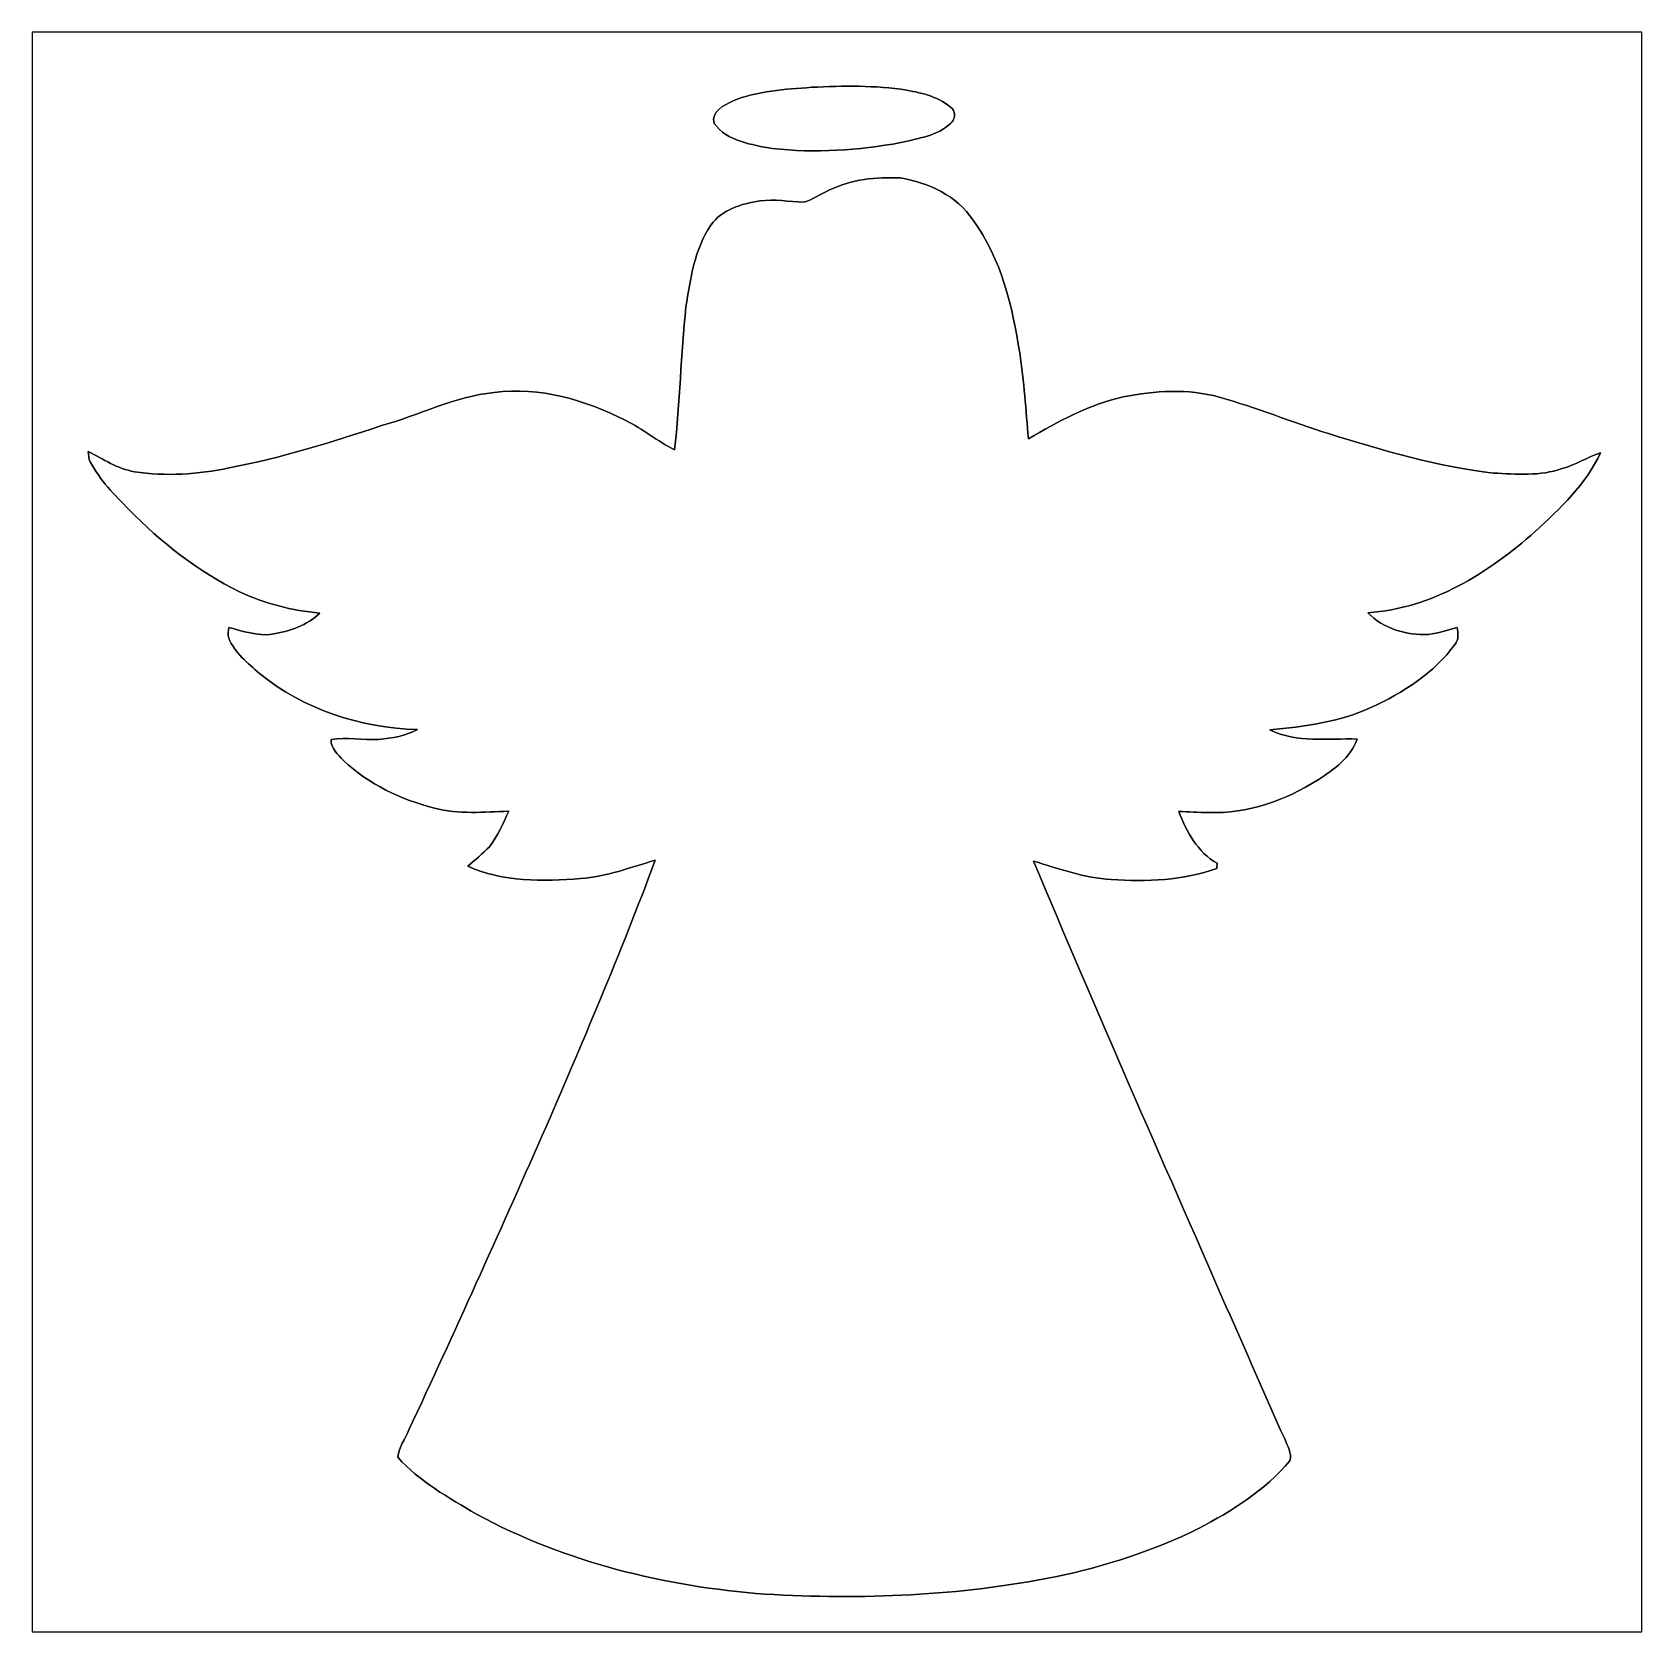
# Model space of a CAD drawing. Header units: centimetres. Extents: x -16.8 to 16.8, y -16.7 to 16.7.
import ezdxf

# ---------------------------------------------------------------- set-up
doc = ezdxf.new("R2010")
doc.units = ezdxf.units.CM
doc.header["$MEASUREMENT"] = 0
doc.layers.add('Layer 1', color=7, linetype='Continuous')

msp = doc.modelspace()

# ---------------------------------------------------------------- linework, layer by layer
at = {"layer": 'Layer 1', "color": 7}
for points, knots in [([(-16.77458, 16.66875), (-16.77458, 16.66875), (16.77458, 16.66875), (16.77458, 16.66875), (16.77458, 16.66875), (16.77458, 16.66875), (16.77458, -16.66875), (16.77458, -16.66875), (16.77458, -16.66875), (16.77458, -16.66875), (-16.77458, -16.66875), (-16.77458, -16.66875), (-16.77458, -16.66875), (-16.77458, -16.66875), (-16.77458, 16.66875), (-16.77458, 16.66875), (-16.77458, 16.66875), (-16.77458, 16.66875), (-16.77458, 16.66875), (-16.77458, 16.66875)], [0, 0, 0, 0, 0.16666667, 0.16666667, 0.16666667, 0.16666667, 0.33333333, 0.33333333, 0.33333333, 0.33333333, 0.5, 0.5, 0.5, 0.5, 0.66666667, 0.66666667, 0.66666667, 0.66666667, 1, 1, 1, 1]), ([(-0.53093, 15.51975), (-1.08761, 15.48201), (-1.657, 15.44108), (-2.18123, 15.23471), (-2.18123, 15.23471), (-2.35656, 15.14157), (-2.63137, 15.0174), (-2.56152, 14.76834), (-2.56152, 14.76834), (-2.28741, 14.39086), (-1.77588, 14.32313), (-1.34726, 14.24446), (-1.34726, 14.24446), (-0.45685, 14.14462), (0.44803, 14.20812), (1.32856, 14.36652), (1.32856, 14.36652), (1.68945, 14.45577), (2.08915, 14.50516), (2.37243, 14.77292), (2.37243, 14.77292), (2.45816, 14.84524), (2.47932, 14.98247), (2.4063, 15.07137), (2.4063, 15.07137), (2.14701, 15.31197), (1.79176, 15.39875), (1.45344, 15.46084), (1.45344, 15.46084), (0.79763, 15.56279), (0.12982, 15.55397), (-0.53093, 15.51975), (-0.53093, 15.51975), (-0.53093, 15.51975), (-0.53093, 15.51975), (-0.53093, 15.51975)], [0, 0, 0, 0, 0.1, 0.1, 0.1, 0.1, 0.2, 0.2, 0.2, 0.2, 0.3, 0.3, 0.3, 0.3, 0.4, 0.4, 0.4, 0.4, 0.5, 0.5, 0.5, 0.5, 0.6, 0.6, 0.6, 0.6, 0.7, 0.7, 0.7, 0.7, 0.8, 0.8, 0.8, 0.8, 1, 1, 1, 1]), ([(-0.15311, 13.38016), (-0.33831, 13.30678), (-0.50094, 13.17942), (-0.69321, 13.12545), (-0.69321, 13.12545), (-0.99942, 13.13215), (-1.30387, 13.19918), (-1.61078, 13.1512), (-1.61078, 13.1512), (-1.98402, 13.09264), (-2.40101, 12.97587), (-2.62749, 12.64744), (-2.62749, 12.64744), (-2.97251, 12.14755), (-3.05506, 11.52842), (-3.14748, 10.94281), (-3.14748, 10.94281), (-3.25967, 9.95221), (-3.26954, 8.95279), (-3.3849, 7.96219), (-3.3849, 7.96219), (-3.73627, 8.14634), (-4.04848, 8.39823), (-4.40373, 8.57673), (-4.40373, 8.57673), (-5.24334, 9.00183), (-6.19407, 9.28687), (-7.14269, 9.15776), (-7.14269, 9.15776), (-7.96643, 9.08191), (-8.70656, 8.68362), (-9.49537, 8.46949), (-9.49537, 8.46949), (-10.53465, 8.11565), (-11.58981, 7.80062), (-12.66754, 7.58684), (-12.66754, 7.58684), (-13.31595, 7.45737), (-13.98834, 7.40481), (-14.64381, 7.50888), (-14.64381, 7.50888), (-14.99588, 7.57061), (-15.29574, 7.77028), (-15.60795, 7.92974), (-15.60795, 7.92974), (-15.59842, 7.85671), (-15.59736, 7.78016), (-15.56597, 7.71207), (-15.56597, 7.71207), (-15.35994, 7.33637), (-15.0622, 7.02345), (-14.76163, 6.72253), (-14.76163, 6.72253), (-14.08924, 6.03426), (-13.31807, 5.43101), (-12.452, 5.00662), (-12.452, 5.00662), (-11.92742, 4.75791), (-11.35698, 4.61469), (-10.77913, 4.56389), (-10.77913, 4.56389), (-11.04265, 4.30495), (-11.41377, 4.18147), (-11.77078, 4.12221), (-11.77078, 4.12221), (-12.08193, 4.07599), (-12.38109, 4.18924), (-12.67848, 4.26191), (-12.67848, 4.26191), (-12.68448, 4.18924), (-12.70776, 4.11198), (-12.67919, 4.04142), (-12.67919, 4.04142), (-12.54795, 3.73556), (-12.28549, 3.51719), (-12.0396, 3.30588), (-12.0396, 3.30588), (-11.11673, 2.55058), (-9.92752, 2.17099), (-8.7436, 2.1336), (-8.7436, 2.1336), (-8.99089, 2.00272), (-9.27171, 1.95686), (-9.54723, 1.9304), (-9.54723, 1.9304), (-9.87989, 1.91241), (-10.21362, 1.98014), (-10.54523, 1.92652), (-10.54523, 1.92652), (-10.54947, 1.74131), (-10.40377, 1.61713), (-10.28982, 1.49401), (-10.28982, 1.49401), (-9.76418, 0.99307), (-9.08756, 0.67804), (-8.39117, 0.49495), (-8.39117, 0.49495), (-7.88494, 0.36371), (-7.35894, 0.41734), (-6.84248, 0.43392), (-6.84248, 0.43392), (-6.95643, 0.17745), (-7.07425, -0.08043), (-7.24359, -0.30586), (-7.24359, -0.30586), (-7.38046, -0.45685), (-7.54698, -0.57609), (-7.69655, -0.71367), (-7.69655, -0.71367), (-6.96666, -1.04599), (-6.12634, -1.03399), (-5.34423, -0.97155), (-5.34423, -0.97155), (-4.8066, -0.93239), (-4.30248, -0.73448), (-3.78919, -0.5902), (-3.78919, -0.5902), (-4.51062, -2.53259), (-5.3273, -4.43724), (-6.14927, -6.33871), (-6.14927, -6.33871), (-7.05697, -8.38588), (-7.97031, -10.43058), (-8.9221, -12.45799), (-8.9221, -12.45799), (-8.99901, -12.64744), (-9.13553, -12.82171), (-9.15494, -13.03055), (-9.15494, -13.03055), (-8.70197, -13.53749), (-8.09519, -13.87334), (-7.51522, -14.21553), (-7.51522, -14.21553), (-5.66984, -15.2206), (-3.58422, -15.72436), (-1.49789, -15.88417), (-1.49789, -15.88417), (0.52105, -15.99988), (2.56187, -15.92227), (4.54801, -15.52116), (4.54801, -15.52116), (5.57847, -15.3102), (6.58848, -14.98424), (7.53216, -14.51751), (7.53216, -14.51751), (8.23348, -14.15062), (8.92528, -13.72059), (9.43539, -13.10534), (9.43539, -13.10534), (9.49078, -12.9473), (9.38071, -12.79454), (9.33097, -12.64991), (9.33097, -12.64991), (8.91364, -11.73198), (8.52276, -10.80276), (8.10789, -9.88413), (8.10789, -9.88413), (6.7631, -6.7945), (5.39115, -3.71651), (4.09822, -0.60466), (4.09822, -0.60466), (4.62703, -0.77223), (5.15726, -0.95285), (5.71606, -0.99236), (5.71606, -0.99236), (6.45477, -1.03681), (7.21395, -1.01353), (7.91739, -0.75847), (7.91739, -0.75847), (7.91845, -0.73201), (7.92057, -0.67945), (7.92162, -0.65299), (7.92162, -0.65299), (7.51981, -0.4191), (7.27957, 0.00635), (7.12223, 0.43004), (7.12223, 0.43004), (7.32896, 0.41769), (7.53569, 0.40887), (7.74347, 0.40711), (7.74347, 0.40711), (8.55486, 0.37112), (9.3472, 0.66146), (10.027, 1.08691), (10.027, 1.08691), (10.35685, 1.2954), (10.70469, 1.55504), (10.84227, 1.93569), (10.84227, 1.93569), (10.23691, 1.95827), (9.58427, 1.85138), (9.02159, 2.12796), (9.02159, 2.12796), (9.73914, 2.19604), (10.46762, 2.29129), (11.12979, 2.59433), (11.12979, 2.59433), (11.79336, 2.9023), (12.44671, 3.3087), (12.88097, 3.9116), (12.88097, 3.9116), (12.96388, 4.01144), (12.94941, 4.14408), (12.92296, 4.26156), (12.92296, 4.26156), (12.72716, 4.20405), (12.52996, 4.14584), (12.32817, 4.11551), (12.32817, 4.11551), (11.87132, 4.09257), (11.38767, 4.23792), (11.06276, 4.57024), (11.06276, 4.57024), (12.39661, 4.65384), (13.57806, 5.3975), (14.55138, 6.26251), (14.55138, 6.26251), (15.07314, 6.74476), (15.61042, 7.24782), (15.91557, 7.90187), (15.91557, 7.90187), (15.64076, 7.81085), (15.39311, 7.65387), (15.11476, 7.57273), (15.11476, 7.57273), (14.65651, 7.41539), (14.1605, 7.45455), (13.68601, 7.48171), (13.68601, 7.48171), (12.50915, 7.60906), (11.37179, 7.95726), (10.24431, 8.30298), (10.24431, 8.30298), (9.48161, 8.54534), (8.73689, 8.84273), (7.96749, 9.06321), (7.96749, 9.06321), (7.31308, 9.24313), (6.62234, 9.20362), (5.96441, 9.06639), (5.96441, 9.06639), (5.25357, 8.90976), (4.61116, 8.55627), (3.98921, 8.19256), (3.98921, 8.19256), (3.93876, 8.79087), (3.90137, 9.39094), (3.80824, 9.98467), (3.80824, 9.98467), (3.65584, 10.95304), (3.42441, 11.94682), (2.8388, 12.75327), (2.8388, 12.75327), (2.49661, 13.25527), (1.90641, 13.53996), (1.31868, 13.63027), (1.31868, 13.63027), (0.8188, 13.6585), (0.30233, 13.60099), (-0.15311, 13.38016)], [0, 0, 0, 0, 0.01515152, 0.01515152, 0.01515152, 0.01515152, 0.03030303, 0.03030303, 0.03030303, 0.03030303, 0.04545455, 0.04545455, 0.04545455, 0.04545455, 0.06060606, 0.06060606, 0.06060606, 0.06060606, 0.07575758, 0.07575758, 0.07575758, 0.07575758, 0.09090909, 0.09090909, 0.09090909, 0.09090909, 0.10606061, 0.10606061, 0.10606061, 0.10606061, 0.12121212, 0.12121212, 0.12121212, 0.12121212, 0.13636364, 0.13636364, 0.13636364, 0.13636364, 0.15151515, 0.15151515, 0.15151515, 0.15151515, 0.16666667, 0.16666667, 0.16666667, 0.16666667, 0.18181818, 0.18181818, 0.18181818, 0.18181818, 0.1969697, 0.1969697, 0.1969697, 0.1969697, 0.21212121, 0.21212121, 0.21212121, 0.21212121, 0.22727273, 0.22727273, 0.22727273, 0.22727273, 0.24242424, 0.24242424, 0.24242424, 0.24242424, 0.25757576, 0.25757576, 0.25757576, 0.25757576, 0.27272727, 0.27272727, 0.27272727, 0.27272727, 0.28787879, 0.28787879, 0.28787879, 0.28787879, 0.3030303, 0.3030303, 0.3030303, 0.3030303, 0.31818182, 0.31818182, 0.31818182, 0.31818182, 0.33333333, 0.33333333, 0.33333333, 0.33333333, 0.34848485, 0.34848485, 0.34848485, 0.34848485, 0.36363636, 0.36363636, 0.36363636, 0.36363636, 0.37878788, 0.37878788, 0.37878788, 0.37878788, 0.39393939, 0.39393939, 0.39393939, 0.39393939, 0.40909091, 0.40909091, 0.40909091, 0.40909091, 0.42424242, 0.42424242, 0.42424242, 0.42424242, 0.43939394, 0.43939394, 0.43939394, 0.43939394, 0.45454545, 0.45454545, 0.45454545, 0.45454545, 0.46969697, 0.46969697, 0.46969697, 0.46969697, 0.48484848, 0.48484848, 0.48484848, 0.48484848, 0.5, 0.5, 0.5, 0.5, 0.51515152, 0.51515152, 0.51515152, 0.51515152, 0.53030303, 0.53030303, 0.53030303, 0.53030303, 0.54545455, 0.54545455, 0.54545455, 0.54545455, 0.56060606, 0.56060606, 0.56060606, 0.56060606, 0.57575758, 0.57575758, 0.57575758, 0.57575758, 0.59090909, 0.59090909, 0.59090909, 0.59090909, 0.60606061, 0.60606061, 0.60606061, 0.60606061, 0.62121212, 0.62121212, 0.62121212, 0.62121212, 0.63636364, 0.63636364, 0.63636364, 0.63636364, 0.65151515, 0.65151515, 0.65151515, 0.65151515, 0.66666667, 0.66666667, 0.66666667, 0.66666667, 0.68181818, 0.68181818, 0.68181818, 0.68181818, 0.6969697, 0.6969697, 0.6969697, 0.6969697, 0.71212121, 0.71212121, 0.71212121, 0.71212121, 0.72727273, 0.72727273, 0.72727273, 0.72727273, 0.74242424, 0.74242424, 0.74242424, 0.74242424, 0.75757576, 0.75757576, 0.75757576, 0.75757576, 0.77272727, 0.77272727, 0.77272727, 0.77272727, 0.78787879, 0.78787879, 0.78787879, 0.78787879, 0.8030303, 0.8030303, 0.8030303, 0.8030303, 0.81818182, 0.81818182, 0.81818182, 0.81818182, 0.83333333, 0.83333333, 0.83333333, 0.83333333, 0.84848485, 0.84848485, 0.84848485, 0.84848485, 0.86363636, 0.86363636, 0.86363636, 0.86363636, 0.87878788, 0.87878788, 0.87878788, 0.87878788, 0.89393939, 0.89393939, 0.89393939, 0.89393939, 0.90909091, 0.90909091, 0.90909091, 0.90909091, 0.92424242, 0.92424242, 0.92424242, 0.92424242, 0.93939394, 0.93939394, 0.93939394, 0.93939394, 0.95454545, 0.95454545, 0.95454545, 0.95454545, 0.96969697, 0.96969697, 0.96969697, 0.96969697, 1, 1, 1, 1])]:
    msp.add_open_spline(points, degree=3, knots=knots, dxfattribs=at)
at = {"layer": 'Layer 1', "color": 253}
for points, knots in [([(-0.53093, 15.51975), (0.12982, 15.55397), (0.79763, 15.56279), (1.45344, 15.46084), (1.45344, 15.46084), (1.79176, 15.39875), (2.14701, 15.31197), (2.4063, 15.07137), (2.4063, 15.07137), (2.47932, 14.98247), (2.45816, 14.84524), (2.37243, 14.77292), (2.37243, 14.77292), (2.08915, 14.50516), (1.68945, 14.45577), (1.32856, 14.36652), (1.32856, 14.36652), (0.44803, 14.20812), (-0.45685, 14.14462), (-1.34726, 14.24446), (-1.34726, 14.24446), (-1.77588, 14.32313), (-2.28741, 14.39086), (-2.56152, 14.76834), (-2.56152, 14.76834), (-2.63137, 15.0174), (-2.35656, 15.14157), (-2.18123, 15.23471), (-2.18123, 15.23471), (-1.657, 15.44108), (-1.08761, 15.48201), (-0.53093, 15.51975)], [0, 0, 0, 0, 0.11111111, 0.11111111, 0.11111111, 0.11111111, 0.22222222, 0.22222222, 0.22222222, 0.22222222, 0.33333333, 0.33333333, 0.33333333, 0.33333333, 0.44444444, 0.44444444, 0.44444444, 0.44444444, 0.55555556, 0.55555556, 0.55555556, 0.55555556, 0.66666667, 0.66666667, 0.66666667, 0.66666667, 0.77777778, 0.77777778, 0.77777778, 0.77777778, 1, 1, 1, 1]), ([(-0.15311, 13.38016), (0.30233, 13.60099), (0.8188, 13.6585), (1.31868, 13.63027), (1.31868, 13.63027), (1.90641, 13.53996), (2.49661, 13.25527), (2.8388, 12.75327), (2.8388, 12.75327), (3.42441, 11.94682), (3.65584, 10.95304), (3.80824, 9.98467), (3.80824, 9.98467), (3.90137, 9.39094), (3.93876, 8.79087), (3.98921, 8.19256), (3.98921, 8.19256), (4.61116, 8.55627), (5.25357, 8.90976), (5.96441, 9.06639), (5.96441, 9.06639), (6.62234, 9.20362), (7.31308, 9.24313), (7.96749, 9.06321), (7.96749, 9.06321), (8.73689, 8.84273), (9.48161, 8.54534), (10.24431, 8.30298), (10.24431, 8.30298), (11.37179, 7.95726), (12.50915, 7.60906), (13.68601, 7.48171), (13.68601, 7.48171), (14.1605, 7.45455), (14.65651, 7.41539), (15.11476, 7.57273), (15.11476, 7.57273), (15.39311, 7.65387), (15.64076, 7.81085), (15.91557, 7.90187), (15.91557, 7.90187), (15.61042, 7.24782), (15.07314, 6.74476), (14.55138, 6.26251), (14.55138, 6.26251), (13.57806, 5.3975), (12.39661, 4.65384), (11.06276, 4.57024), (11.06276, 4.57024), (11.38767, 4.23792), (11.87132, 4.09257), (12.32817, 4.11551), (12.32817, 4.11551), (12.52996, 4.14584), (12.72716, 4.20405), (12.92296, 4.26156), (12.92296, 4.26156), (12.94941, 4.14408), (12.96388, 4.01144), (12.88097, 3.9116), (12.88097, 3.9116), (12.44671, 3.3087), (11.79336, 2.9023), (11.12979, 2.59433), (11.12979, 2.59433), (10.46762, 2.29129), (9.73914, 2.19604), (9.02159, 2.12796), (9.02159, 2.12796), (9.58427, 1.85138), (10.23691, 1.95827), (10.84227, 1.93569), (10.84227, 1.93569), (10.70469, 1.55504), (10.35685, 1.2954), (10.027, 1.08691), (10.027, 1.08691), (9.3472, 0.66146), (8.55486, 0.37112), (7.74347, 0.40711), (7.74347, 0.40711), (7.53569, 0.40887), (7.32896, 0.41769), (7.12223, 0.43004), (7.12223, 0.43004), (7.27957, 0.00635), (7.51981, -0.4191), (7.92162, -0.65299), (7.92162, -0.65299), (7.92057, -0.67945), (7.91845, -0.73201), (7.91739, -0.75847), (7.91739, -0.75847), (7.21395, -1.01353), (6.45477, -1.03681), (5.71606, -0.99236), (5.71606, -0.99236), (5.15726, -0.95285), (4.62703, -0.77223), (4.09822, -0.60466), (4.09822, -0.60466), (5.39115, -3.71651), (6.7631, -6.7945), (8.10789, -9.88413), (8.10789, -9.88413), (8.52276, -10.80276), (8.91364, -11.73198), (9.33097, -12.64991), (9.33097, -12.64991), (9.38071, -12.79454), (9.49078, -12.9473), (9.43539, -13.10534), (9.43539, -13.10534), (8.92528, -13.72059), (8.23348, -14.15062), (7.53216, -14.51751), (7.53216, -14.51751), (6.58848, -14.98424), (5.57847, -15.3102), (4.54801, -15.52116), (4.54801, -15.52116), (2.56187, -15.92227), (0.52105, -15.99988), (-1.49789, -15.88417), (-1.49789, -15.88417), (-3.58422, -15.72436), (-5.66984, -15.2206), (-7.51522, -14.21553), (-7.51522, -14.21553), (-8.09519, -13.87334), (-8.70197, -13.53749), (-9.15494, -13.03055), (-9.15494, -13.03055), (-9.13553, -12.82171), (-8.99901, -12.64744), (-8.9221, -12.45799), (-8.9221, -12.45799), (-7.97031, -10.43058), (-7.05697, -8.38588), (-6.14927, -6.33871), (-6.14927, -6.33871), (-5.3273, -4.43724), (-4.51062, -2.53259), (-3.78919, -0.5902), (-3.78919, -0.5902), (-4.30248, -0.73448), (-4.8066, -0.93239), (-5.34423, -0.97155), (-5.34423, -0.97155), (-6.12634, -1.03399), (-6.96666, -1.04599), (-7.69655, -0.71367), (-7.69655, -0.71367), (-7.54698, -0.57609), (-7.38046, -0.45685), (-7.24359, -0.30586), (-7.24359, -0.30586), (-7.07425, -0.08043), (-6.95643, 0.17745), (-6.84248, 0.43392), (-6.84248, 0.43392), (-7.35894, 0.41734), (-7.88494, 0.36371), (-8.39117, 0.49495), (-8.39117, 0.49495), (-9.08756, 0.67804), (-9.76418, 0.99307), (-10.28982, 1.49401), (-10.28982, 1.49401), (-10.40377, 1.61713), (-10.54947, 1.74131), (-10.54523, 1.92652), (-10.54523, 1.92652), (-10.21362, 1.98014), (-9.87989, 1.91241), (-9.54723, 1.9304), (-9.54723, 1.9304), (-9.27171, 1.95686), (-8.99089, 2.00272), (-8.7436, 2.1336), (-8.7436, 2.1336), (-9.92752, 2.17099), (-11.11673, 2.55058), (-12.0396, 3.30588), (-12.0396, 3.30588), (-12.28549, 3.51719), (-12.54795, 3.73556), (-12.67919, 4.04142), (-12.67919, 4.04142), (-12.70776, 4.11198), (-12.68448, 4.18924), (-12.67848, 4.26191), (-12.67848, 4.26191), (-12.38109, 4.18924), (-12.08193, 4.07599), (-11.77078, 4.12221), (-11.77078, 4.12221), (-11.41377, 4.18147), (-11.04265, 4.30495), (-10.77913, 4.56389), (-10.77913, 4.56389), (-11.35698, 4.61469), (-11.92742, 4.75791), (-12.452, 5.00662), (-12.452, 5.00662), (-13.31807, 5.43101), (-14.08924, 6.03426), (-14.76163, 6.72253), (-14.76163, 6.72253), (-15.0622, 7.02345), (-15.35994, 7.33637), (-15.56597, 7.71207), (-15.56597, 7.71207), (-15.59736, 7.78016), (-15.59842, 7.85671), (-15.60795, 7.92974), (-15.60795, 7.92974), (-15.29574, 7.77028), (-14.99588, 7.57061), (-14.64381, 7.50888), (-14.64381, 7.50888), (-13.98834, 7.40481), (-13.31595, 7.45737), (-12.66754, 7.58684), (-12.66754, 7.58684), (-11.58981, 7.80062), (-10.53465, 8.11565), (-9.49537, 8.46949), (-9.49537, 8.46949), (-8.70656, 8.68362), (-7.96643, 9.08191), (-7.14269, 9.15776), (-7.14269, 9.15776), (-6.19407, 9.28687), (-5.24334, 9.00183), (-4.40373, 8.57673), (-4.40373, 8.57673), (-4.04848, 8.39823), (-3.73627, 8.14634), (-3.3849, 7.96219), (-3.3849, 7.96219), (-3.26954, 8.95279), (-3.25967, 9.95221), (-3.14748, 10.94281), (-3.14748, 10.94281), (-3.05506, 11.52842), (-2.97251, 12.14755), (-2.62749, 12.64744), (-2.62749, 12.64744), (-2.40101, 12.97587), (-1.98402, 13.09264), (-1.61078, 13.1512), (-1.61078, 13.1512), (-1.30387, 13.19918), (-0.99942, 13.13215), (-0.69321, 13.12545), (-0.69321, 13.12545), (-0.50094, 13.17942), (-0.33831, 13.30678), (-0.15311, 13.38016)], [0, 0, 0, 0, 0.01515152, 0.01515152, 0.01515152, 0.01515152, 0.03030303, 0.03030303, 0.03030303, 0.03030303, 0.04545455, 0.04545455, 0.04545455, 0.04545455, 0.06060606, 0.06060606, 0.06060606, 0.06060606, 0.07575758, 0.07575758, 0.07575758, 0.07575758, 0.09090909, 0.09090909, 0.09090909, 0.09090909, 0.10606061, 0.10606061, 0.10606061, 0.10606061, 0.12121212, 0.12121212, 0.12121212, 0.12121212, 0.13636364, 0.13636364, 0.13636364, 0.13636364, 0.15151515, 0.15151515, 0.15151515, 0.15151515, 0.16666667, 0.16666667, 0.16666667, 0.16666667, 0.18181818, 0.18181818, 0.18181818, 0.18181818, 0.1969697, 0.1969697, 0.1969697, 0.1969697, 0.21212121, 0.21212121, 0.21212121, 0.21212121, 0.22727273, 0.22727273, 0.22727273, 0.22727273, 0.24242424, 0.24242424, 0.24242424, 0.24242424, 0.25757576, 0.25757576, 0.25757576, 0.25757576, 0.27272727, 0.27272727, 0.27272727, 0.27272727, 0.28787879, 0.28787879, 0.28787879, 0.28787879, 0.3030303, 0.3030303, 0.3030303, 0.3030303, 0.31818182, 0.31818182, 0.31818182, 0.31818182, 0.33333333, 0.33333333, 0.33333333, 0.33333333, 0.34848485, 0.34848485, 0.34848485, 0.34848485, 0.36363636, 0.36363636, 0.36363636, 0.36363636, 0.37878788, 0.37878788, 0.37878788, 0.37878788, 0.39393939, 0.39393939, 0.39393939, 0.39393939, 0.40909091, 0.40909091, 0.40909091, 0.40909091, 0.42424242, 0.42424242, 0.42424242, 0.42424242, 0.43939394, 0.43939394, 0.43939394, 0.43939394, 0.45454545, 0.45454545, 0.45454545, 0.45454545, 0.46969697, 0.46969697, 0.46969697, 0.46969697, 0.48484848, 0.48484848, 0.48484848, 0.48484848, 0.5, 0.5, 0.5, 0.5, 0.51515152, 0.51515152, 0.51515152, 0.51515152, 0.53030303, 0.53030303, 0.53030303, 0.53030303, 0.54545455, 0.54545455, 0.54545455, 0.54545455, 0.56060606, 0.56060606, 0.56060606, 0.56060606, 0.57575758, 0.57575758, 0.57575758, 0.57575758, 0.59090909, 0.59090909, 0.59090909, 0.59090909, 0.60606061, 0.60606061, 0.60606061, 0.60606061, 0.62121212, 0.62121212, 0.62121212, 0.62121212, 0.63636364, 0.63636364, 0.63636364, 0.63636364, 0.65151515, 0.65151515, 0.65151515, 0.65151515, 0.66666667, 0.66666667, 0.66666667, 0.66666667, 0.68181818, 0.68181818, 0.68181818, 0.68181818, 0.6969697, 0.6969697, 0.6969697, 0.6969697, 0.71212121, 0.71212121, 0.71212121, 0.71212121, 0.72727273, 0.72727273, 0.72727273, 0.72727273, 0.74242424, 0.74242424, 0.74242424, 0.74242424, 0.75757576, 0.75757576, 0.75757576, 0.75757576, 0.77272727, 0.77272727, 0.77272727, 0.77272727, 0.78787879, 0.78787879, 0.78787879, 0.78787879, 0.8030303, 0.8030303, 0.8030303, 0.8030303, 0.81818182, 0.81818182, 0.81818182, 0.81818182, 0.83333333, 0.83333333, 0.83333333, 0.83333333, 0.84848485, 0.84848485, 0.84848485, 0.84848485, 0.86363636, 0.86363636, 0.86363636, 0.86363636, 0.87878788, 0.87878788, 0.87878788, 0.87878788, 0.89393939, 0.89393939, 0.89393939, 0.89393939, 0.90909091, 0.90909091, 0.90909091, 0.90909091, 0.92424242, 0.92424242, 0.92424242, 0.92424242, 0.93939394, 0.93939394, 0.93939394, 0.93939394, 0.95454545, 0.95454545, 0.95454545, 0.95454545, 0.96969697, 0.96969697, 0.96969697, 0.96969697, 1, 1, 1, 1])]:
    msp.add_open_spline(points, degree=3, knots=knots, dxfattribs=at)

doc.saveas('drawing.dxf')
